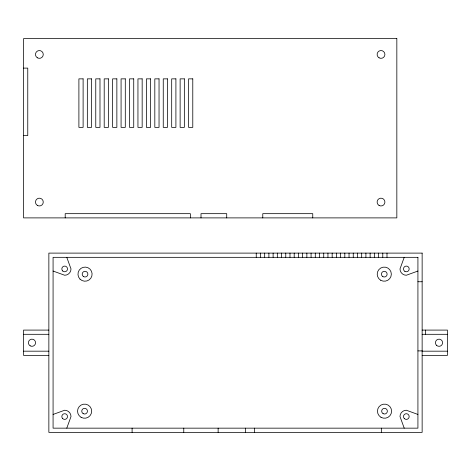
<?xml version="1.0" encoding="UTF-8"?>
<svg xmlns="http://www.w3.org/2000/svg" width="471" height="471" viewBox="0 0 471 471"><rect width="100%" height="100%" fill="white"/><g stroke="black" fill="none" stroke-linecap="round" stroke-linejoin="round"><path stroke-width="0.71" d="M66.782 428.157L71.003 416.552A6.329 6.329 0 0 0 64.674 410.229L53.076 414.445M404.218 257.331L399.997 268.929A6.329 6.329 0 0 0 406.326 275.252L417.924 271.037M23.55 68.112L27.765 68.112L27.765 135.566L23.55 135.566M417.924 281.746L422.14 281.746M48.86 330.089L23.55 330.089L23.55 355.393L48.86 355.393M422.14 330.089L447.45 330.089L447.45 355.393L422.14 355.393M23.55 334.304L48.86 334.304M422.14 334.304L447.45 334.304M417.924 350.895L422.14 350.895M23.55 351.178L48.86 351.178M422.14 351.178L447.45 351.178M53.076 271.037L64.674 275.252A6.329 6.329 0 0 0 71.003 268.929L66.782 257.331M417.924 414.445L406.326 410.229A6.329 6.329 0 0 0 399.997 416.552L404.218 428.157M425.466 330.089L425.466 334.304M386.997 253.11L386.997 257.331M382.782 253.11L382.782 257.331M381.339 428.157L381.339 432.372M378.56 253.11L378.56 257.331M374.345 253.11L374.345 257.331M370.124 253.11L370.124 257.331M365.908 253.11L365.908 257.331M361.687 253.11L361.687 257.331M357.471 253.11L357.471 257.331M353.256 253.11L353.256 257.331M349.035 253.11L349.035 257.331M344.819 253.11L344.819 257.331M340.598 253.11L340.598 257.331M336.382 253.11L336.382 257.331M332.167 253.11L332.167 257.331M327.946 253.11L327.946 257.331M323.73 253.11L323.73 257.331M319.509 253.11L319.509 257.331M315.293 253.11L315.293 257.331M312.75 217.89L312.75 213.669L262.771 213.669L262.771 217.89M311.072 253.11L311.072 257.331M306.857 253.11L306.857 257.331M302.641 253.11L302.641 257.331M298.42 253.11L298.42 257.331M294.204 253.11L294.204 257.331M289.983 253.11L289.983 257.331M285.767 253.11L285.767 257.331M281.552 253.11L281.552 257.331M277.331 253.11L277.331 257.331M273.115 253.11L273.115 257.331M268.894 253.11L268.894 257.331M264.678 253.11L264.678 257.331M260.457 253.11L260.457 257.331M256.242 253.11L256.242 257.331M254.487 428.157L254.487 432.372M245.532 428.157L245.532 432.372M226.716 217.89L226.716 213.669L201.005 213.669L201.005 217.89M218.132 428.157L218.132 432.372M190.366 217.89L190.366 213.669L65.198 213.669L65.198 217.89M183.767 428.157L183.767 432.372M132.098 428.157L132.098 432.372M396.835 38.628L23.55 38.628L23.55 217.89L396.835 217.89L396.835 38.628M83.114 78.857L78.898 78.857L78.898 127.364L83.114 127.364L83.114 78.857M91.551 78.857L87.335 78.857L87.335 127.364L91.551 127.364L91.551 78.857M99.987 78.857L95.766 78.857L95.766 127.364L99.987 127.364L99.987 78.857M108.424 78.857L104.203 78.857L104.203 127.364L108.424 127.364L108.424 78.857M116.861 78.857L112.64 78.857L112.64 127.364L116.861 127.364L116.861 78.857M125.292 78.857L121.076 78.857L121.076 127.364L125.292 127.364L125.292 78.857M133.729 78.857L129.513 78.857L129.513 127.364L133.729 127.364L133.729 78.857M142.165 78.857L137.95 78.857L137.95 127.364L142.165 127.364L142.165 78.857M150.602 78.857L146.387 78.857L146.387 127.364L150.602 127.364L150.602 78.857M159.039 78.857L154.818 78.857L154.818 127.364L159.039 127.364L159.039 78.857M167.476 78.857L163.254 78.857L163.254 127.364L167.476 127.364L167.476 78.857M175.907 78.857L171.691 78.857L171.691 127.364L175.907 127.364L175.907 78.857M184.344 78.857L180.128 78.857L180.128 127.364L184.344 127.364L184.344 78.857M192.78 78.857L188.565 78.857L188.565 127.364L192.78 127.364L192.78 78.857M422.14 253.11L48.86 253.11L48.86 432.372L422.14 432.372L422.14 253.11M417.924 257.331L53.076 257.331L53.076 428.157L417.924 428.157L417.924 257.331M37.415 205.45A3.903 3.903 0 0 0 43.267 202.071A3.903 3.903 0 0 0 37.415 198.691A3.903 3.903 0 0 0 37.415 205.45M37.415 57.827A3.903 3.903 0 0 0 43.267 54.448A3.903 3.903 0 0 0 37.415 51.068A3.903 3.903 0 0 0 37.415 57.827M379.067 57.827A3.903 3.903 0 0 0 384.919 54.448A3.903 3.903 0 0 0 379.067 51.068A3.903 3.903 0 0 0 379.067 57.827M379.067 205.45A3.903 3.903 0 0 0 384.919 202.071A3.903 3.903 0 0 0 379.067 198.691A3.903 3.903 0 0 0 379.067 205.45M436.482 345.278A3.585 3.585 0 0 0 442.481 343.671A3.585 3.585 0 0 0 438.089 339.279A3.585 3.585 0 0 0 436.482 345.278M30.191 345.844A3.585 3.585 0 0 0 35.566 342.741A3.585 3.585 0 0 0 30.191 339.638A3.585 3.585 0 0 0 30.191 345.844M83.179 413.644A2.85 2.85 0 0 0 87.453 411.177A2.85 2.85 0 0 0 83.179 408.71A2.85 2.85 0 0 0 83.179 413.644M81.071 417.294A7.065 7.065 0 0 0 91.668 411.177A7.065 7.065 0 0 0 81.071 405.06A7.065 7.065 0 0 0 81.071 417.294M404.312 418.566A2.85 2.85 0 0 0 409.075 417.294A2.85 2.85 0 0 0 405.59 413.803A2.85 2.85 0 0 0 404.312 418.566M404.901 271.396A2.85 2.85 0 0 0 409.175 268.929A2.85 2.85 0 0 0 404.901 266.462A2.85 2.85 0 0 0 404.901 271.396M62.661 270.943A2.85 2.85 0 0 0 67.424 269.665A2.85 2.85 0 0 0 63.938 266.18A2.85 2.85 0 0 0 62.661 270.943M62.661 418.566A2.85 2.85 0 0 0 67.424 417.294A2.85 2.85 0 0 0 63.938 413.803A2.85 2.85 0 0 0 62.661 418.566M83.614 276.618A2.85 2.85 0 0 0 87.883 274.151A2.85 2.85 0 0 0 83.614 271.685A2.85 2.85 0 0 0 83.614 276.618M80.041 279.15A7.065 7.065 0 0 0 91.863 275.982A7.065 7.065 0 0 0 83.208 267.328A7.065 7.065 0 0 0 80.041 279.15M382.846 276.618A2.85 2.85 0 0 0 387.121 274.151A2.85 2.85 0 0 0 382.846 271.685A2.85 2.85 0 0 0 382.846 276.618M380.739 280.269A7.065 7.065 0 0 0 391.336 274.151A7.065 7.065 0 0 0 380.739 268.034A7.065 7.065 0 0 0 380.739 280.269M383.094 413.644A2.85 2.85 0 0 0 387.362 411.177A2.85 2.85 0 0 0 383.094 408.71A2.85 2.85 0 0 0 383.094 413.644M380.986 417.294A7.065 7.065 0 0 0 391.584 411.177A7.065 7.065 0 0 0 380.986 405.06A7.065 7.065 0 0 0 380.986 417.294"/></g></svg>
